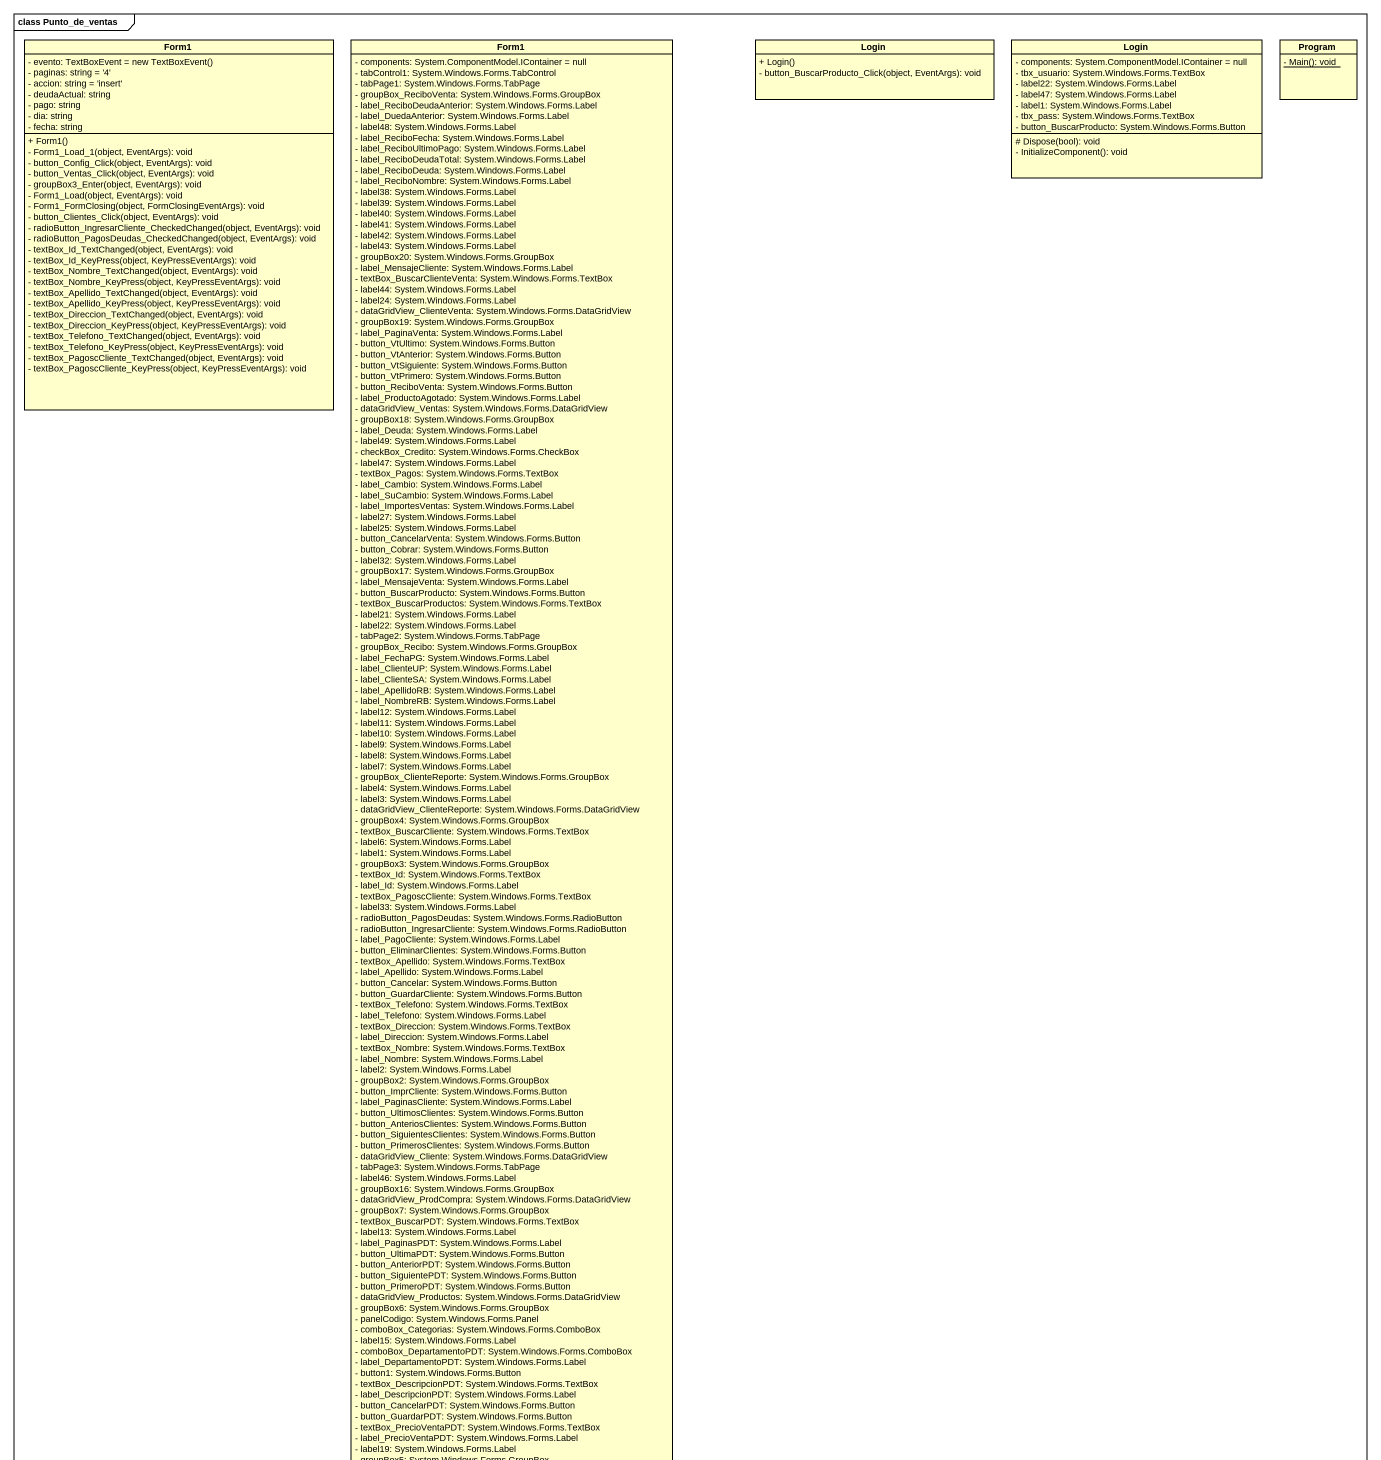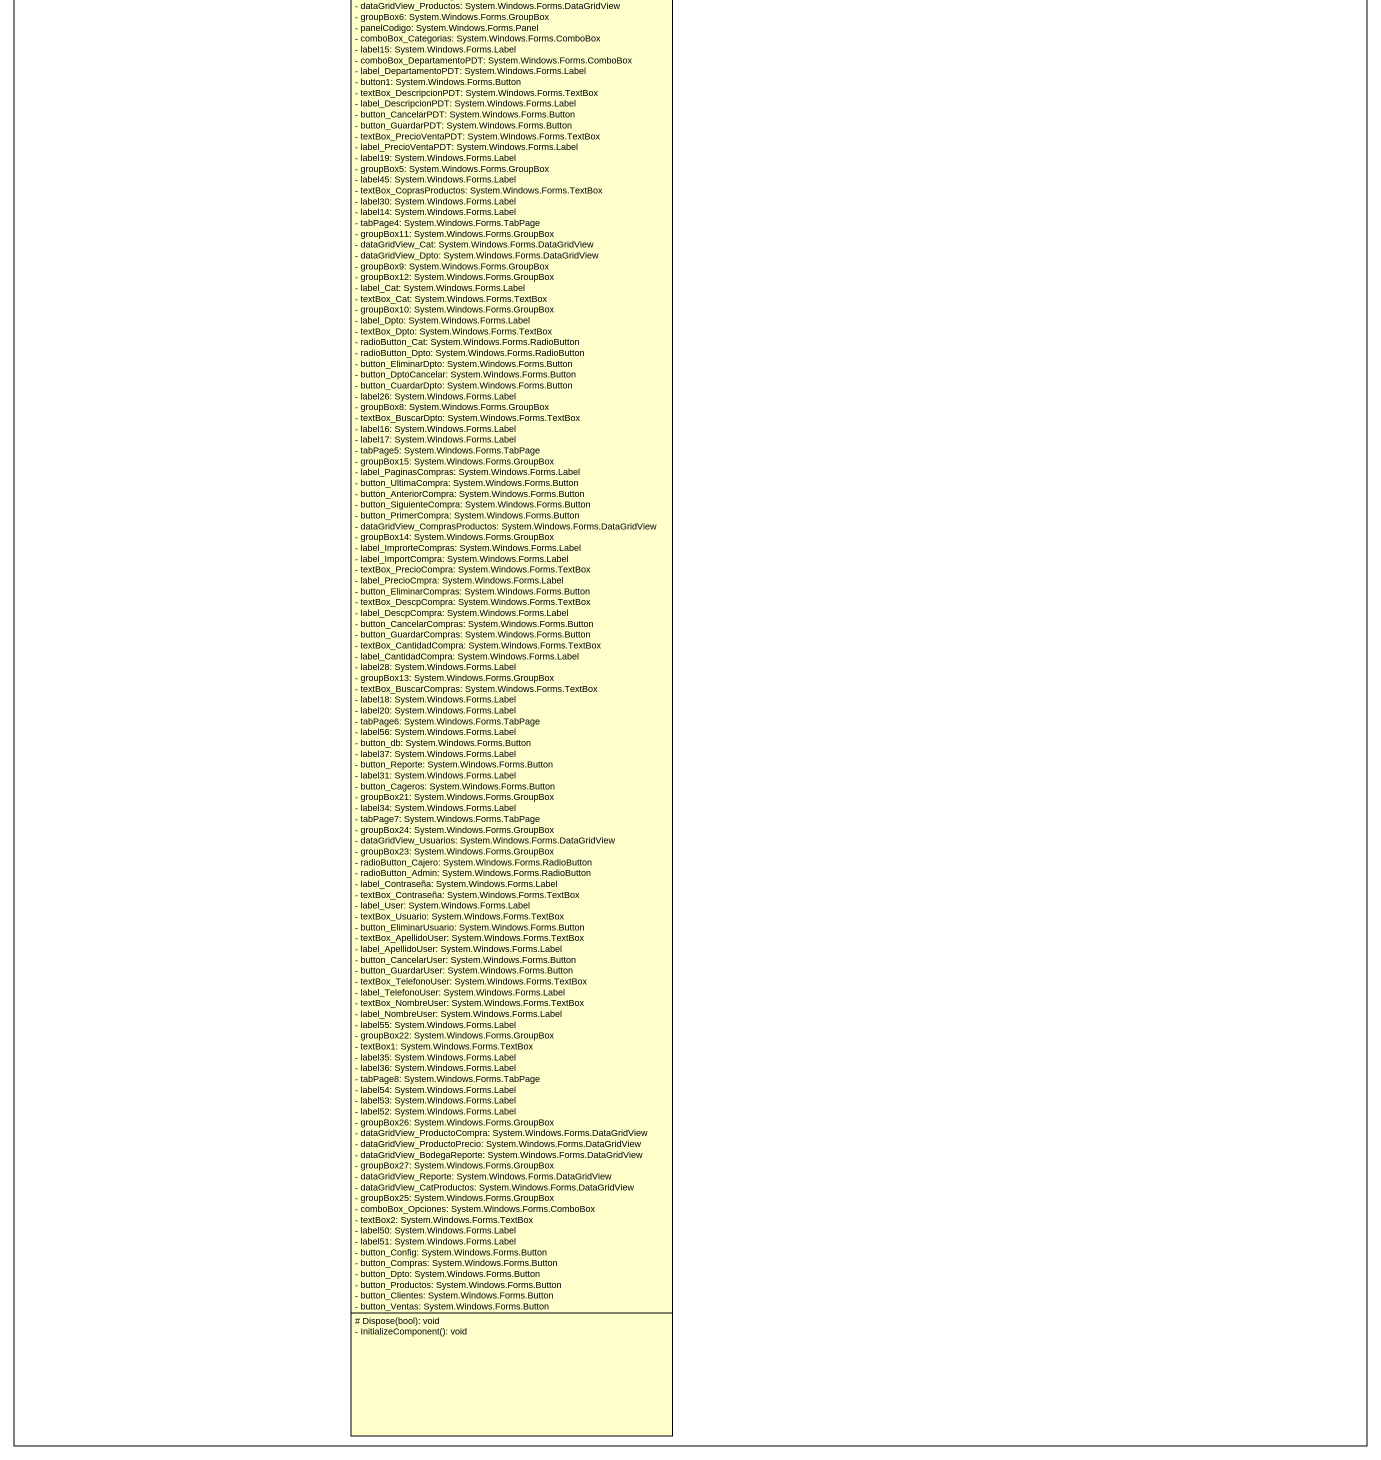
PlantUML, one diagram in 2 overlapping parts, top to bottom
@startuml
mainframe class Punto_de_ventas
hide circle
hide empty members
skinparam classAttributeIconSize 0
class Form1 {
  {field} - evento: TextBoxEvent = new TextBoxEvent()
  - paginas: string = '4'
  - accion: string = 'insert'
  - deudaActual: string
  - pago: string
  - dia: string
  - fecha: string
  + Form1()
  - Form1_Load_1(object, EventArgs): void
  - button_Config_Click(object, EventArgs): void
  - button_Ventas_Click(object, EventArgs): void
  - groupBox3_Enter(object, EventArgs): void
  - Form1_Load(object, EventArgs): void
  - Form1_FormClosing(object, FormClosingEventArgs): void
  - button_Clientes_Click(object, EventArgs): void
  - radioButton_IngresarCliente_CheckedChanged(object, EventArgs): void
  - radioButton_PagosDeudas_CheckedChanged(object, EventArgs): void
  - textBox_Id_TextChanged(object, EventArgs): void
  - textBox_Id_KeyPress(object, KeyPressEventArgs): void
  - textBox_Nombre_TextChanged(object, EventArgs): void
  - textBox_Nombre_KeyPress(object, KeyPressEventArgs): void
  - textBox_Apellido_TextChanged(object, EventArgs): void
  - textBox_Apellido_KeyPress(object, KeyPressEventArgs): void
  - textBox_Direccion_TextChanged(object, EventArgs): void
  - textBox_Direccion_KeyPress(object, KeyPressEventArgs): void
  - textBox_Telefono_TextChanged(object, EventArgs): void
  - textBox_Telefono_KeyPress(object, KeyPressEventArgs): void
  - textBox_PagoscCliente_TextChanged(object, EventArgs): void
  - textBox_PagoscCliente_KeyPress(object, KeyPressEventArgs): void
}
class "Form1" as Form1_2 {
  - components: System.ComponentModel.IContainer = null
  - tabControl1: System.Windows.Forms.TabControl
  - tabPage1: System.Windows.Forms.TabPage
  - groupBox_ReciboVenta: System.Windows.Forms.GroupBox
  - label_ReciboDeudaAnterior: System.Windows.Forms.Label
  - label_DuedaAnterior: System.Windows.Forms.Label
  - label48: System.Windows.Forms.Label
  - label_ReciboFecha: System.Windows.Forms.Label
  - label_ReciboUltimoPago: System.Windows.Forms.Label
  - label_ReciboDeudaTotal: System.Windows.Forms.Label
  - label_ReciboDeuda: System.Windows.Forms.Label
  - label_ReciboNombre: System.Windows.Forms.Label
  - label38: System.Windows.Forms.Label
  - label39: System.Windows.Forms.Label
  - label40: System.Windows.Forms.Label
  - label41: System.Windows.Forms.Label
  - label42: System.Windows.Forms.Label
  - label43: System.Windows.Forms.Label
  - groupBox20: System.Windows.Forms.GroupBox
  - label_MensajeCliente: System.Windows.Forms.Label
  - textBox_BuscarClienteVenta: System.Windows.Forms.TextBox
  - label44: System.Windows.Forms.Label
  - label24: System.Windows.Forms.Label
  - dataGridView_ClienteVenta: System.Windows.Forms.DataGridView
  - groupBox19: System.Windows.Forms.GroupBox
  - label_PaginaVenta: System.Windows.Forms.Label
  - button_VtUltimo: System.Windows.Forms.Button
  - button_VtAnterior: System.Windows.Forms.Button
  - button_VtSiguiente: System.Windows.Forms.Button
  - button_VtPrimero: System.Windows.Forms.Button
  - button_ReciboVenta: System.Windows.Forms.Button
  - label_ProductoAgotado: System.Windows.Forms.Label
  - dataGridView_Ventas: System.Windows.Forms.DataGridView
  - groupBox18: System.Windows.Forms.GroupBox
  - label_Deuda: System.Windows.Forms.Label
  - label49: System.Windows.Forms.Label
  - checkBox_Credito: System.Windows.Forms.CheckBox
  - label47: System.Windows.Forms.Label
  - textBox_Pagos: System.Windows.Forms.TextBox
  - label_Cambio: System.Windows.Forms.Label
  - label_SuCambio: System.Windows.Forms.Label
  - label_ImportesVentas: System.Windows.Forms.Label
  - label27: System.Windows.Forms.Label
  - label25: System.Windows.Forms.Label
  - button_CancelarVenta: System.Windows.Forms.Button
  - button_Cobrar: System.Windows.Forms.Button
  - label32: System.Windows.Forms.Label
  - groupBox17: System.Windows.Forms.GroupBox
  - label_MensajeVenta: System.Windows.Forms.Label
  - button_BuscarProducto: System.Windows.Forms.Button
  - textBox_BuscarProductos: System.Windows.Forms.TextBox
  - label21: System.Windows.Forms.Label
  - label22: System.Windows.Forms.Label
  - tabPage2: System.Windows.Forms.TabPage
  - groupBox_Recibo: System.Windows.Forms.GroupBox
  - label_FechaPG: System.Windows.Forms.Label
  - label_ClienteUP: System.Windows.Forms.Label
  - label_ClienteSA: System.Windows.Forms.Label
  - label_ApellidoRB: System.Windows.Forms.Label
  - label_NombreRB: System.Windows.Forms.Label
  - label12: System.Windows.Forms.Label
  - label11: System.Windows.Forms.Label
  - label10: System.Windows.Forms.Label
  - label9: System.Windows.Forms.Label
  - label8: System.Windows.Forms.Label
  - label7: System.Windows.Forms.Label
  - groupBox_ClienteReporte: System.Windows.Forms.GroupBox
  - label4: System.Windows.Forms.Label
  - label3: System.Windows.Forms.Label
  - dataGridView_ClienteReporte: System.Windows.Forms.DataGridView
  - groupBox4: System.Windows.Forms.GroupBox
  - textBox_BuscarCliente: System.Windows.Forms.TextBox
  - label6: System.Windows.Forms.Label
  - label1: System.Windows.Forms.Label
  - groupBox3: System.Windows.Forms.GroupBox
  - textBox_Id: System.Windows.Forms.TextBox
  - label_Id: System.Windows.Forms.Label
  - textBox_PagoscCliente: System.Windows.Forms.TextBox
  - label33: System.Windows.Forms.Label
  - radioButton_PagosDeudas: System.Windows.Forms.RadioButton
  - radioButton_IngresarCliente: System.Windows.Forms.RadioButton
  - label_PagoCliente: System.Windows.Forms.Label
  - button_EliminarClientes: System.Windows.Forms.Button
  - textBox_Apellido: System.Windows.Forms.TextBox
  - label_Apellido: System.Windows.Forms.Label
  - button_Cancelar: System.Windows.Forms.Button
  - button_GuardarCliente: System.Windows.Forms.Button
  - textBox_Telefono: System.Windows.Forms.TextBox
  - label_Telefono: System.Windows.Forms.Label
  - textBox_Direccion: System.Windows.Forms.TextBox
  - label_Direccion: System.Windows.Forms.Label
  - textBox_Nombre: System.Windows.Forms.TextBox
  - label_Nombre: System.Windows.Forms.Label
  - label2: System.Windows.Forms.Label
  - groupBox2: System.Windows.Forms.GroupBox
  - button_ImprCliente: System.Windows.Forms.Button
  - label_PaginasCliente: System.Windows.Forms.Label
  - button_UltimosClientes: System.Windows.Forms.Button
  - button_AnteriosClientes: System.Windows.Forms.Button
  - button_SiguientesClientes: System.Windows.Forms.Button
  - button_PrimerosClientes: System.Windows.Forms.Button
  - dataGridView_Cliente: System.Windows.Forms.DataGridView
  - tabPage3: System.Windows.Forms.TabPage
  - label46: System.Windows.Forms.Label
  - groupBox16: System.Windows.Forms.GroupBox
  - dataGridView_ProdCompra: System.Windows.Forms.DataGridView
  - groupBox7: System.Windows.Forms.GroupBox
  - textBox_BuscarPDT: System.Windows.Forms.TextBox
  - label13: System.Windows.Forms.Label
  - label_PaginasPDT: System.Windows.Forms.Label
  - button_UltimaPDT: System.Windows.Forms.Button
  - button_AnteriorPDT: System.Windows.Forms.Button
  - button_SiguientePDT: System.Windows.Forms.Button
  - button_PrimeroPDT: System.Windows.Forms.Button
  - dataGridView_Productos: System.Windows.Forms.DataGridView
  - groupBox6: System.Windows.Forms.GroupBox
  - panelCodigo: System.Windows.Forms.Panel
  - comboBox_Categorias: System.Windows.Forms.ComboBox
  - label15: System.Windows.Forms.Label
  - comboBox_DepartamentoPDT: System.Windows.Forms.ComboBox
  - label_DepartamentoPDT: System.Windows.Forms.Label
  - button1: System.Windows.Forms.Button
  - textBox_DescripcionPDT: System.Windows.Forms.TextBox
  - label_DescripcionPDT: System.Windows.Forms.Label
  - button_CancelarPDT: System.Windows.Forms.Button
  - button_GuardarPDT: System.Windows.Forms.Button
  - textBox_PrecioVentaPDT: System.Windows.Forms.TextBox
  - label_PrecioVentaPDT: System.Windows.Forms.Label
  - label19: System.Windows.Forms.Label
  - groupBox5: System.Windows.Forms.GroupBox
  - label45: System.Windows.Forms.Label
  - textBox_CoprasProductos: System.Windows.Forms.TextBox
  - label30: System.Windows.Forms.Label
  - label14: System.Windows.Forms.Label
  - tabPage4: System.Windows.Forms.TabPage
  - groupBox11: System.Windows.Forms.GroupBox
  - dataGridView_Cat: System.Windows.Forms.DataGridView
  - dataGridView_Dpto: System.Windows.Forms.DataGridView
  - groupBox9: System.Windows.Forms.GroupBox
  - groupBox12: System.Windows.Forms.GroupBox
  - label_Cat: System.Windows.Forms.Label
  - textBox_Cat: System.Windows.Forms.TextBox
  - groupBox10: System.Windows.Forms.GroupBox
  - label_Dpto: System.Windows.Forms.Label
  - textBox_Dpto: System.Windows.Forms.TextBox
  - radioButton_Cat: System.Windows.Forms.RadioButton
  - radioButton_Dpto: System.Windows.Forms.RadioButton
  - button_EliminarDpto: System.Windows.Forms.Button
  - button_DptoCancelar: System.Windows.Forms.Button
  - button_CuardarDpto: System.Windows.Forms.Button
  - label26: System.Windows.Forms.Label
  - groupBox8: System.Windows.Forms.GroupBox
  - textBox_BuscarDpto: System.Windows.Forms.TextBox
  - label16: System.Windows.Forms.Label
  - label17: System.Windows.Forms.Label
  - tabPage5: System.Windows.Forms.TabPage
  - groupBox15: System.Windows.Forms.GroupBox
  - label_PaginasCompras: System.Windows.Forms.Label
  - button_UltimaCompra: System.Windows.Forms.Button
  - button_AnteriorCompra: System.Windows.Forms.Button
  - button_SiguienteCompra: System.Windows.Forms.Button
  - button_PrimerCompra: System.Windows.Forms.Button
  - dataGridView_ComprasProductos: System.Windows.Forms.DataGridView
  - groupBox14: System.Windows.Forms.GroupBox
  - label_ImprorteCompras: System.Windows.Forms.Label
  - label_ImportCompra: System.Windows.Forms.Label
  - textBox_PrecioCompra: System.Windows.Forms.TextBox
  - label_PrecioCmpra: System.Windows.Forms.Label
  - button_EliminarCompras: System.Windows.Forms.Button
  - textBox_DescpCompra: System.Windows.Forms.TextBox
  - label_DescpCompra: System.Windows.Forms.Label
  - button_CancelarCompras: System.Windows.Forms.Button
  - button_GuardarCompras: System.Windows.Forms.Button
  - textBox_CantidadCompra: System.Windows.Forms.TextBox
  - label_CantidadCompra: System.Windows.Forms.Label
  - label28: System.Windows.Forms.Label
  - groupBox13: System.Windows.Forms.GroupBox
  - textBox_BuscarCompras: System.Windows.Forms.TextBox
  - label18: System.Windows.Forms.Label
  - label20: System.Windows.Forms.Label
  - tabPage6: System.Windows.Forms.TabPage
  - label56: System.Windows.Forms.Label
  - button_db: System.Windows.Forms.Button
  - label37: System.Windows.Forms.Label
  - button_Reporte: System.Windows.Forms.Button
  - label31: System.Windows.Forms.Label
  - button_Cageros: System.Windows.Forms.Button
  - groupBox21: System.Windows.Forms.GroupBox
  - label34: System.Windows.Forms.Label
  - tabPage7: System.Windows.Forms.TabPage
  - groupBox24: System.Windows.Forms.GroupBox
  - dataGridView_Usuarios: System.Windows.Forms.DataGridView
  - groupBox23: System.Windows.Forms.GroupBox
  - radioButton_Cajero: System.Windows.Forms.RadioButton
  - radioButton_Admin: System.Windows.Forms.RadioButton
  - label_Contraseña: System.Windows.Forms.Label
  - textBox_Contraseña: System.Windows.Forms.TextBox
  - label_User: System.Windows.Forms.Label
  - textBox_Usuario: System.Windows.Forms.TextBox
  - button_EliminarUsuario: System.Windows.Forms.Button
  - textBox_ApellidoUser: System.Windows.Forms.TextBox
  - label_ApellidoUser: System.Windows.Forms.Label
  - button_CancelarUser: System.Windows.Forms.Button
  - button_GuardarUser: System.Windows.Forms.Button
  - textBox_TelefonoUser: System.Windows.Forms.TextBox
  - label_TelefonoUser: System.Windows.Forms.Label
  - textBox_NombreUser: System.Windows.Forms.TextBox
  - label_NombreUser: System.Windows.Forms.Label
  - label55: System.Windows.Forms.Label
  - groupBox22: System.Windows.Forms.GroupBox
  - textBox1: System.Windows.Forms.TextBox
  - label35: System.Windows.Forms.Label
  - label36: System.Windows.Forms.Label
  - tabPage8: System.Windows.Forms.TabPage
  - label54: System.Windows.Forms.Label
  - label53: System.Windows.Forms.Label
  - label52: System.Windows.Forms.Label
  - groupBox26: System.Windows.Forms.GroupBox
  - dataGridView_ProductoCompra: System.Windows.Forms.DataGridView
  - dataGridView_ProductoPrecio: System.Windows.Forms.DataGridView
  - dataGridView_BodegaReporte: System.Windows.Forms.DataGridView
  - groupBox27: System.Windows.Forms.GroupBox
  - dataGridView_Reporte: System.Windows.Forms.DataGridView
  - dataGridView_CatProductos: System.Windows.Forms.DataGridView
  - groupBox25: System.Windows.Forms.GroupBox
  - comboBox_Opciones: System.Windows.Forms.ComboBox
  - textBox2: System.Windows.Forms.TextBox
  - label50: System.Windows.Forms.Label
  - label51: System.Windows.Forms.Label
  - button_Config: System.Windows.Forms.Button
  - button_Compras: System.Windows.Forms.Button
  - button_Dpto: System.Windows.Forms.Button
  - button_Productos: System.Windows.Forms.Button
  - button_Clientes: System.Windows.Forms.Button
  - button_Ventas: System.Windows.Forms.Button
  # Dispose(bool): void
  - InitializeComponent(): void
}
class Login {
  + Login()
  - button_BuscarProducto_Click(object, EventArgs): void
}
class "Login" as Login_2 {
  - components: System.ComponentModel.IContainer = null
  - tbx_usuario: System.Windows.Forms.TextBox
  - label22: System.Windows.Forms.Label
  - label47: System.Windows.Forms.Label
  - label1: System.Windows.Forms.Label
  - tbx_pass: System.Windows.Forms.TextBox
  - button_BuscarProducto: System.Windows.Forms.Button
  # Dispose(bool): void
  - InitializeComponent(): void
}
class Program {
  {static} - Main(): void
}
@enduml
